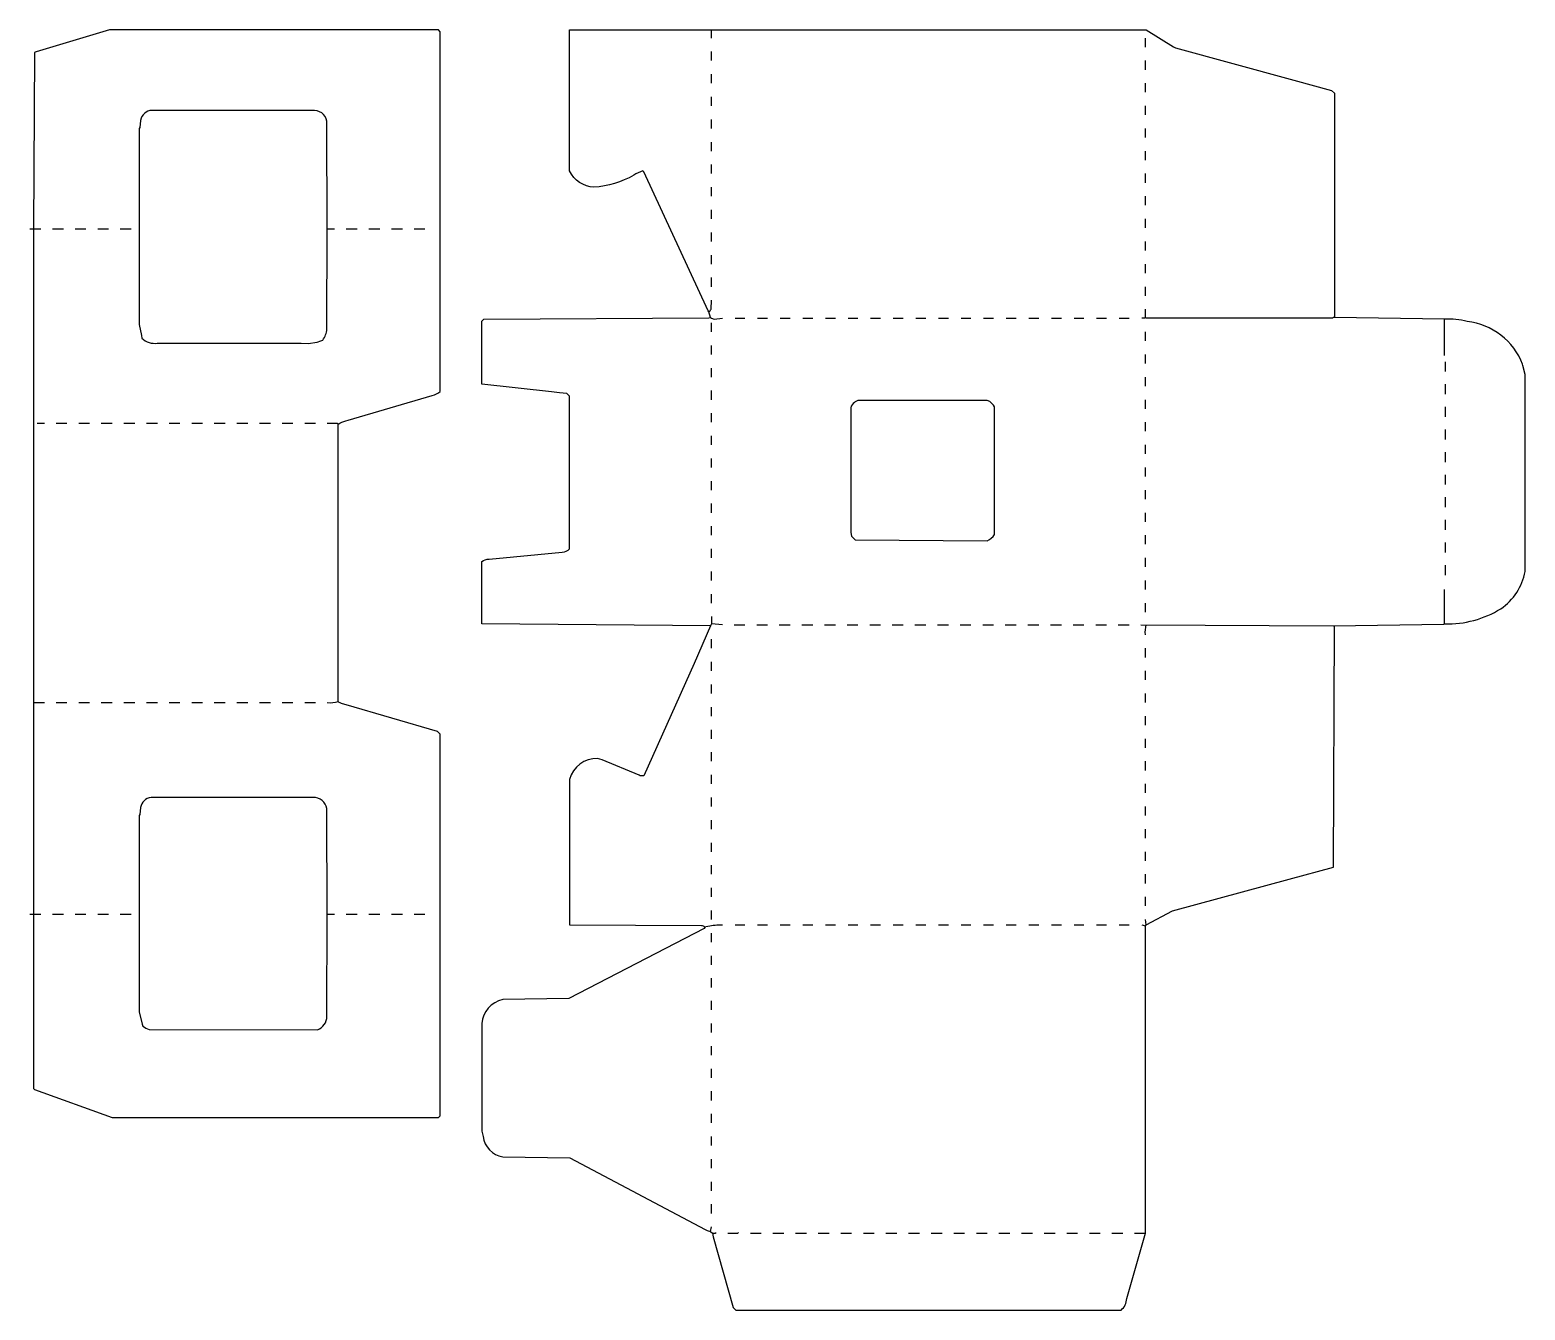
# Model space of a CAD drawing. Extents: x 83 to 1737, y 73 to 1489.
import ezdxf

# ---------------------------------------------------------------- set-up
doc = ezdxf.new("R2010")
doc.units = 0
doc.layers.get('0').update_dxf_attribs({"linetype": 'CONTINUOUS'})

msp = doc.modelspace()

# ---------------------------------------------------------------- linework, layer by layer
at = {"color": 250, "linetype": 'CONTINUOUS'}
for points in [[(412, 1054), (423, 1054), (424, 1053), (426, 1054, -0.06928), (434.9, 1057.3), (528.1, 1084.7, 0.116626), (537, 1089), (537, 1487), (535, 1489), (171, 1489), (90.1, 1464.7), (88.9, 1464.3), (87.999895, 1463.989745), (87, 1269), (87, 745), (87, 511), (87, 318), (88, 317), (174, 286), (535, 286), (537, 288), (537, 710), (534, 713), (432.911765, 742.647059), (428.9, 743.7, -0.105796), (424, 746), (424, 1053)], [(836, 1171), (834, 1177), (833.3, 1178.1), (762, 1332), (761, 1333, 0.088696), (750.9, 1328.2, -0.109405), (707, 1315, -0.271821), (680, 1333), (680, 1489), (1318, 1489), (1348.1, 1470.2), (1350.1, 1469.2), (1477.088235, 1434.352941), (1481.1, 1433.3), (1523, 1422), (1526, 1419), (1526, 1171)], [(391, 1142), (400.955446, 1143.445545), (404.9, 1145.2), (407, 1146, 0.147605), (411.504504, 1158.004424), (412, 1269), (411.50431, 1384.995763, 0.410742), (398, 1400), (218, 1400, 0.357503), (205.439024, 1388.95122), (204.560976, 1381.04878), (204, 1380), (204, 1163), (206.3, 1151.1), (207, 1148, 0.244327), (223.955446, 1142.554455), (383.04878, 1142.439024), (391, 1142)], [(834, 1177, 0.083525), (836.54918, 1180.040984), (837, 1190)], [(836, 830), (583, 832), (583, 901, -0.174763), (591.044554, 903.554455), (671.955446, 911.445545, 0.215678), (680, 915), (680, 1084), (677, 1087), (668.95122, 1087.560976), (659.955446, 1088.554455), (583, 1097), (583, 1167), (585, 1169), (833.998, 1170.497984), (836, 1171), (837.1, 1170.2), (840, 1169), (849, 1170)], [(1312, 831), (1525, 830), (1647.1, 831.8), (1648, 832, 0.145651), (1710.1, 848.8, 0.203576), (1737, 890), (1737, 1108), (1734.647059, 1117.911765), (1734.3, 1119.1, 0.278151), (1672.923077, 1166.615385, 0.078087), (1648, 1169), (1526, 1171), (1525.1, 1170.8), (1524, 1170), (1318, 1170), (1317, 1171), (1316, 1170), (1313, 1170)], [(1142, 924, 0.144681), (1150, 931), (1150, 1072), (1149, 1074), (1145, 1078), (1142, 1079), (999, 1079), (996.1, 1077.7), (995, 1077, 0.142807), (991, 1071), (991, 933), (992, 929), (996, 925), (1142, 924)], [(837, 840), (837, 832), (836, 830), (817.7, 788.1), (762, 664), (758, 664), (756.9, 664.8), (715.923077, 681.615385), (711, 683, 0.354542), (680, 660), (680, 499), (825.996622, 498.503424, -0.144965), (829, 497), (833.076923, 497.615385, -0.072902), (849, 499)], [(1317, 820, -0.091428), (1318, 831)], [(412, 745, 0.094028), (424, 746)], [(401, 383, 0.314912), (411.504424, 398.004347), (412, 511), (411.504385, 624.99569, 0.385062), (399, 640), (217, 640, 0.331244), (205.439024, 628.95122), (204.560976, 621.04878), (204, 620), (204, 403), (207.2, 389.1), (208, 387, 0.083654), (215.002659, 383.497312), (401, 383)], [(830, 497), (829, 495), (678.993336, 417.493153), (606.006664, 416.506847, 0.333878), (583, 390), (583, 271), (584.405405, 265.067568, 0.32984), (606.006664, 242.493153), (680.1, 241.3), (830.1, 162.2), (830.9, 161.8, 0.105047), (836, 160), (838, 158), (838.7, 153.9), (861, 76), (864, 73), (1290, 73, 0.224831), (1296.3, 85.9), (1317, 158), (1317, 498), (1318, 499), (1317, 505)]]:
    msp.add_lwpolyline(points, format="xyb", dxfattribs=at)
for points in [[(837, 1480), (837, 1489)], [(1317, 1470), (1317, 1480)], [(837, 1455), (837, 1465)], [(837, 1430), (837, 1440)], [(1317, 1445), (1317, 1455)], [(1317, 1420), (1317, 1430)], [(837, 1405), (837, 1415)], [(837, 1380), (837, 1390)], [(1317, 1395), (1317, 1405)], [(1317, 1370), (1317, 1380)], [(837, 1355), (837, 1365)], [(837, 1330), (837, 1340)], [(1317, 1345), (1317, 1355)], [(1317, 1320), (1317, 1330)], [(837, 1305), (837, 1315)], [(1317, 1295), (1317, 1305)], [(837, 1280), (837, 1290)], [(1317, 1270), (1317, 1280)], [(83, 1269), (87, 1269), (95, 1269)], [(108, 1269), (120, 1269)], [(133, 1269), (145, 1269)], [(158, 1269), (170, 1269)], [(183, 1269), (195, 1269)], [(412, 1269), (420, 1269)], [(433, 1269), (445, 1269)], [(458, 1269), (470, 1269)], [(483, 1269), (495, 1269)], [(508, 1269), (520, 1269)], [(837, 1255), (837, 1265)], [(1317, 1245), (1317, 1255)], [(837, 1230), (837, 1240)], [(1317, 1220), (1317, 1230)], [(837, 1205), (837, 1215)], [(1317, 1195), (1317, 1205)], [(1317, 1171), (1317, 1180)], [(837, 1155), (837, 1165)], [(863, 1170), (874, 1170)], [(888, 1170), (899, 1170)], [(913, 1170), (924, 1170)], [(938, 1170), (949, 1170)], [(963, 1170), (974, 1170)], [(988, 1170), (999, 1170)], [(1013, 1170), (1024, 1170)], [(1038, 1170), (1049, 1170)], [(1063, 1170), (1074, 1170)], [(1088, 1170), (1099, 1170)], [(1113, 1170), (1124, 1170)], [(1138, 1170), (1149, 1170)], [(1163, 1170), (1174, 1170)], [(1188, 1170), (1199, 1170)], [(1213, 1170), (1224, 1170)], [(1238, 1170), (1249, 1170)], [(1263, 1170), (1274, 1170)], [(1288, 1170), (1299, 1170)], [(1648, 1129), (1648, 1169)], [(1317, 1145), (1317, 1155)], [(837, 1130), (837, 1140)], [(1317, 1120), (1317, 1130)], [(837, 1105), (837, 1115)], [(1649, 1111), (1649, 1122)], [(1317, 1095), (1317, 1105)], [(1649, 1086), (1649, 1097)], [(837, 1080), (837, 1090)], [(1317, 1070), (1317, 1080)], [(837, 1055), (837, 1065)], [(1649, 1061), (1649, 1072)], [(91, 1054), (99, 1054)], [(112, 1054), (124, 1054)], [(137, 1054), (149, 1054)], [(162, 1054), (174, 1054)], [(187, 1054), (199, 1054)], [(212, 1054), (224, 1054)], [(237, 1054), (249, 1054)], [(262, 1054), (274, 1054)], [(287, 1054), (299, 1054)], [(312, 1054), (324, 1054)], [(337, 1054), (349, 1054)], [(362, 1054), (374, 1054)], [(387, 1054), (399, 1054)], [(1317, 1045), (1317, 1055)], [(1649, 1036), (1649, 1047)], [(837, 1030), (837, 1040)], [(1317, 1020), (1317, 1030)], [(837, 1005), (837, 1015)], [(1649, 1011), (1649, 1022)], [(1317, 995), (1317, 1005)], [(1649, 986), (1649, 997)], [(837, 980), (837, 990)], [(1317, 970), (1317, 980)], [(837, 955), (837, 965)], [(1649, 961), (1649, 972)], [(1317, 945), (1317, 955)], [(1649, 936), (1649, 947)], [(837, 930), (837, 940)], [(1317, 920), (1317, 930)], [(837, 905), (837, 915)], [(1649, 911), (1649, 922)], [(1317, 895), (1317, 905)], [(1649, 886), (1649, 897)], [(837, 880), (837, 890)], [(1317, 870), (1317, 880)], [(837, 855), (837, 865)], [(1648, 832), (1648, 870)], [(1317, 845), (1317, 855)], [(849, 831), (837, 832)], [(862, 831), (874, 831)], [(887, 831), (899, 831)], [(912, 831), (924, 831)], [(937, 831), (949, 831)], [(962, 831), (974, 831)], [(987, 831), (999, 831)], [(1012, 831), (1024, 831)], [(1037, 831), (1049, 831)], [(1062, 831), (1074, 831)], [(1087, 831), (1099, 831)], [(1112, 831), (1124, 831)], [(1137, 831), (1149, 831)], [(1162, 831), (1174, 831)], [(1187, 831), (1199, 831)], [(1212, 831), (1224, 831)], [(1237, 831), (1249, 831)], [(1262, 831), (1274, 831)], [(1287, 831), (1299, 831)], [(1313, 499), (1317, 498), (1318, 499), (1347.1, 514.8), (1476.088235, 549.647059), (1525.000056, 563.00749), (1526, 830)], [(837, 805), (837, 815)], [(1317, 795), (1317, 805)], [(837, 780), (837, 790)], [(1317, 770), (1317, 780)], [(837, 755), (837, 765)], [(87, 745), (99, 745)], [(112, 745), (124, 745)], [(137, 745), (149, 745)], [(162, 745), (174, 745)], [(187, 745), (199, 745)], [(212, 745), (224, 745)], [(237, 745), (249, 745)], [(262, 745), (274, 745)], [(287, 745), (299, 745)], [(312, 745), (324, 745)], [(337, 745), (349, 745)], [(362, 745), (374, 745)], [(387, 745), (399, 745)], [(1317, 745), (1317, 755)], [(837, 730), (837, 740)], [(1317, 720), (1317, 730)], [(837, 705), (837, 715)], [(1317, 695), (1317, 705)], [(837, 680), (837, 690)], [(1317, 670), (1317, 680)], [(837, 655), (837, 665)], [(1317, 645), (1317, 655)], [(837, 630), (837, 640)], [(1317, 620), (1317, 630)], [(837, 605), (837, 615)], [(1317, 595), (1317, 605)], [(837, 580), (837, 590)], [(1317, 570), (1317, 580)], [(837, 555), (837, 565)], [(1317, 545), (1317, 555)], [(837, 530), (837, 540)], [(1317, 520), (1317, 530)], [(837, 505), (837, 515)], [(863, 499), (874, 499)], [(888, 499), (899, 499)], [(913, 499), (924, 499)], [(938, 499), (949, 499)], [(963, 499), (974, 499)], [(988, 499), (999, 499)], [(1013, 499), (1024, 499)], [(1038, 499), (1049, 499)], [(1063, 499), (1074, 499)], [(1088, 499), (1099, 499)], [(1113, 499), (1124, 499)], [(1138, 499), (1149, 499)], [(1163, 499), (1174, 499)], [(1188, 499), (1199, 499)], [(1213, 499), (1224, 499)], [(1238, 499), (1249, 499)], [(1263, 499), (1274, 499)], [(1288, 499), (1299, 499)], [(837, 480), (837, 490)], [(837, 455), (837, 465)], [(837, 430), (837, 440)], [(837, 405), (837, 415)], [(837, 380), (837, 390)], [(837, 355), (837, 365)], [(837, 330), (837, 340)], [(837, 305), (837, 315)], [(837, 280), (837, 290)], [(837, 255), (837, 265)], [(837, 230), (837, 240)], [(837, 205), (837, 215)], [(837, 180), (837, 190)], [(836, 160), (837, 165)]]:
    msp.add_lwpolyline(points, dxfattribs=at)
at = {"color": 251, "linetype": 'CONTINUOUS'}
for points in [[(83, 511), (87, 511), (95, 511)], [(108, 511), (120, 511)], [(133, 511), (145, 511)], [(158, 511), (170, 511)], [(183, 511), (195, 511)], [(412, 511), (420, 511)], [(433, 511), (445, 511)], [(458, 511), (470, 511)], [(483, 511), (495, 511)], [(508, 511), (520, 511)], [(838, 158), (841, 158), (842, 159)], [(880, 158), (892, 158)], [(905, 158), (917, 158)], [(930, 158), (942, 158)], [(955, 158), (967, 158)], [(980, 158), (992, 158)], [(1005, 158), (1017, 158)], [(1030, 158), (1042, 158)], [(1055, 158), (1067, 158)], [(1080, 158), (1092, 158)], [(1105, 158), (1117, 158)], [(1130, 158), (1142, 158)], [(1155, 158), (1167, 158)], [(1180, 158), (1192, 158)], [(1205, 158), (1217, 158)], [(1230, 158), (1242, 158)], [(1255, 158), (1267, 158)], [(1280, 158), (1292, 158)], [(1305, 158), (1317, 158)]]:
    msp.add_lwpolyline(points, dxfattribs=at)
at = {"color": 252, "linetype": 'CONTINUOUS'}
msp.add_lwpolyline([(855, 158), (866, 158), (867, 159)], dxfattribs=at)

doc.saveas('drawing.dxf')
